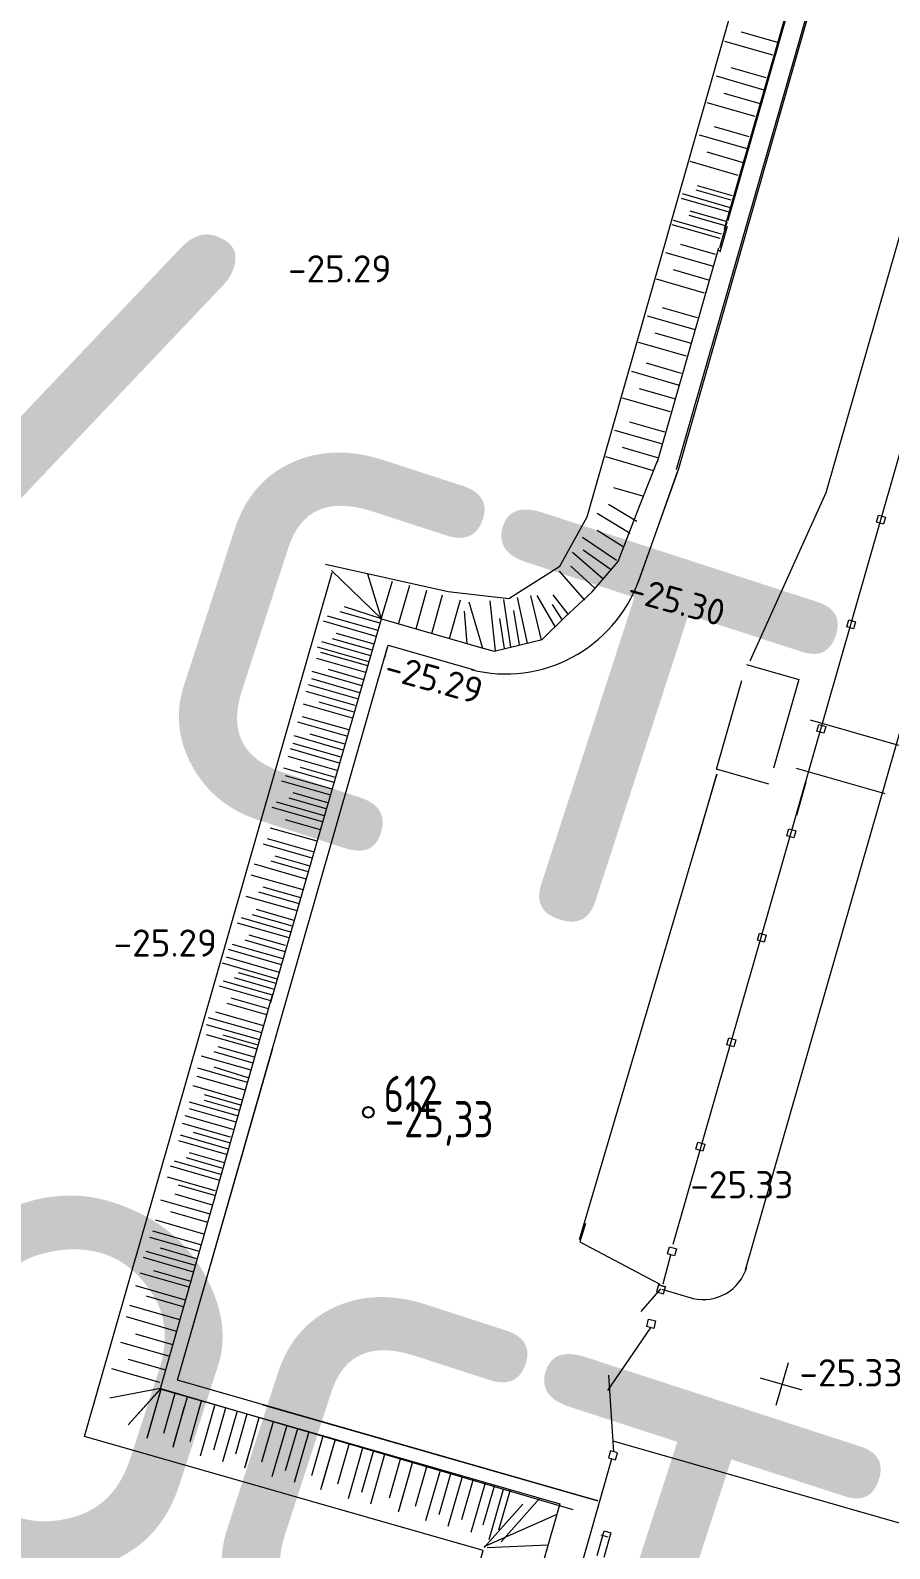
# Model space of a CAD drawing. Header units: millimetres. Extents: x 519 to 9564855, y -810 to 5021775.
# Drawn here: x 9542041.41 to 9542065.12, y 4996415.53 to 4996457.41 of the extents above; entities that cross this region are included whole.
import ezdxf
from ezdxf.enums import TextEntityAlignment as Align

# ---------------------------------------------------------------- set-up
doc = ezdxf.new("R2010")
doc.units = ezdxf.units.MM
doc.header["$LTSCALE"] = 2
doc.header["$MEASUREMENT"] = 0
doc.linetypes.add('1', pattern=[0])
doc.linetypes.add('HIDDENX2', pattern=[19.05, 12.7, -6.35])
for name, color, linetype in [('elevation', 7, 'Continuous'), ('ограда', 7, 'Continuous'), ('ситуация', 7, 'Continuous'), ('Скважины на 2013 год.', 21, '1'), ('Строитель', 7, 'Continuous')]:
    doc.layers.add(name, color=color, linetype=linetype)
doc.layers.add('Электро', color=1, linetype='Continuous', lineweight=30)
doc.styles.add('romans', font='romans.shx', dxfattribs={"width": 0.75, "height": 2.5})
doc.styles.get("Standard").update_dxf_attribs({"font": 'isocpeur.ttf', "width": 0.5})

# ---------------------------------------------------------------- blocks, each defined once
blk = doc.blocks.new('DRAFT_POINT')
at = {"layer": 'Скважины на 2013 год.', "color": 0}
blk.add_circle((0, 0.01), 0.496, dxfattribs=at)

msp = doc.modelspace()

# ---------------------------------------------------------------- linework, layer by layer
at = {"lineweight": 0}
for p, q in [((9542061.14524, 4996423.22121), (9542068.37005, 4996448.40207)), ((9542062.8101, 4996436.67322), (9542062.54638, 4996435.75353)), ((9542060.01705, 4996426.68773), (9542059.96192, 4996426.49548))]:
    msp.add_line(p, q, dxfattribs=at)
for points in [[(9542059.23816, 4996445.29193), (9542081.37661, 4996522.49788)], [(9542081.35412, 4996522.49788), (9542059.27895, 4996445.25376)], [(9542072.97359, 4996495.11365), (9542060.65784, 4996452.16353), (9542080.82589, 4996522.49788)], [(9542049.55374, 4996442.68215), (9542052.93824, 4996441.92753), (9542054.61161, 4996441.73553), (9542056.01954, 4996442.62705), (9542056.77172, 4996443.99444), (9542057.28649, 4996445.78969), (9542072.08273, 4996497.65432)], [(9542061.27004, 4996440.02084), (9542063.36908, 4996444.65803), (9542067.85721, 4996460.30232)], [(9542062.0372, 4996457.07542), (9542061.0343, 4996457.36299)], [(9542061.89364, 4996456.72614), (9542060.56979, 4996457.10575)], [(9542061.71292, 4996456.09589), (9542060.75012, 4996456.37196)], [(9542061.66107, 4996455.76369), (9542060.33724, 4996456.14329)], [(9542061.55187, 4996455.38288), (9542060.54897, 4996455.67045)], [(9542061.40831, 4996455.0336), (9542060.08446, 4996455.4132)], [(9542061.24739, 4996454.47239), (9542060.28459, 4996454.74847)], [(9542061.19554, 4996454.1402), (9542059.87171, 4996454.5198)], [(9542060.94278, 4996453.4101), (9542059.61893, 4996453.78971)], [(9542061.08634, 4996453.75938), (9542060.08344, 4996454.04696)], [(9542060.74737, 4996452.72863), (9542059.78458, 4996453.00471)], [(9542060.78185, 4996452.84889), (9542059.81906, 4996453.12497)], [(9542060.69552, 4996452.39644), (9542059.37169, 4996452.77604)], [(9542060.73001, 4996452.51669), (9542059.40617, 4996452.8963)], [(9542060.47725, 4996451.7866), (9542059.1534, 4996452.16621)], [(9542060.58633, 4996452.01562), (9542059.58342, 4996452.3032)], [(9542060.62081, 4996452.13588), (9542059.61791, 4996452.42345)], [(9542060.63007, 4996452.11696), (9542060.42833, 4996451.41341)], [(9542060.44276, 4996451.66634), (9542059.11892, 4996452.04595)], [(9542060.63394, 4996451.99673), (9542060.4322, 4996451.29319)], [(9542058.71717, 4996445.51147), (9542060.40869, 4996451.41053)], [(9542060.26448, 4996450.8932), (9542058.94064, 4996451.2728)], [(9542060.31632, 4996451.22539), (9542059.35353, 4996451.50147)], [(9542060.42912, 4996451.32963), (9542060.40716, 4996451.33593)], [(9542060.01172, 4996450.1631), (9542058.68787, 4996450.54271)], [(9542060.15528, 4996450.51238), (9542059.15238, 4996450.79996)], [(9542059.81631, 4996449.48163), (9542058.85352, 4996449.75771)], [(9542059.76446, 4996449.14944), (9542058.44063, 4996449.52904)], [(9542059.5117, 4996448.41934), (9542058.18786, 4996448.79895)], [(9542059.65527, 4996448.76862), (9542058.65236, 4996449.0562)], [(9542059.32493, 4996447.61661), (9542058.0011, 4996447.99622)], [(9542059.37678, 4996447.94881), (9542058.41399, 4996448.22489)], [(9542059.21574, 4996447.2358), (9542058.21283, 4996447.52338)], [(9542059.07217, 4996446.88652), (9542057.74833, 4996447.26613)], [(9542058.8594, 4996445.99312), (9542057.53557, 4996446.37272)], [(9542058.91125, 4996446.32531), (9542057.94846, 4996446.60139)], [(9542058.75021, 4996445.6123), (9542057.7473, 4996445.89988)], [(9542051.10032, 4996441.17378), (9542053.80429, 4996440.39843), (9542054.20322, 4996440.28404), (9542054.92541, 4996440.46041), (9542055.52723, 4996440.60739), (9542056.15262, 4996441.22693), (9542056.91107, 4996441.92016), (9542057.63156, 4996442.75809), (9542058.21329, 4996444.28488), (9542058.71649, 4996445.53592)], [(9542058.60664, 4996445.26302), (9542057.2828, 4996445.64263)], [(9542058.18214, 4996442.16813), (9542059.27411, 4996445.25916)], [(9542058.20087, 4996442.23142), (9542059.26182, 4996445.2163)], [(9542058.31026, 4996444.55633), (9542057.50497, 4996444.78724)], [(9542058.14573, 4996443.85799), (9542057.35646, 4996444.3329)], [(9542057.96285, 4996443.53257), (9542057.04621, 4996444.08378)], [(9542057.57907, 4996442.78479), (9542056.64671, 4996443.42005)], [(9542057.76681, 4996443.16121), (9542057.05111, 4996443.61502)], [(9542057.19767, 4996442.28759), (9542056.36786, 4996443.00282)], [(9542057.41071, 4996442.5447), (9542056.66484, 4996443.06682)], [(9542051.09758, 4996441.17617), (9542049.71258, 4996442.51427)], [(9542056.70697, 4996441.68891), (9542056.01256, 4996442.49459)], [(9542056.97544, 4996442.03312), (9542056.32029, 4996442.62867)], [(9542042.89736, 4996418.61917), (9542049.73158, 4996442.45295)], [(9542051.09758, 4996441.17617), (9542050.7154, 4996442.41335)], [(9542051.09001, 4996441.17834), (9542051.39582, 4996442.21825)], [(9542051.57004, 4996441.03379), (9542051.88187, 4996442.1087)], [(9542052.04865, 4996440.89924), (9542052.34818, 4996441.96505)], [(9542052.48174, 4996440.77506), (9542052.78034, 4996441.84113)], [(9542052.97042, 4996440.63222), (9542053.27687, 4996441.69875)], [(9542053.89406, 4996440.36182), (9542053.51822, 4996441.63874)], [(9542054.2416, 4996440.29341), (9542054.09537, 4996441.67286)], [(9542054.66667, 4996440.39722), (9542054.47511, 4996441.71313)], [(9542055.12719, 4996440.50969), (9542054.84828, 4996441.76522)], [(9542055.5158, 4996440.58866), (9542055.2211, 4996441.81667)], [(9542055.89708, 4996440.94667), (9542055.3906, 4996441.81778)], [(9542056.24814, 4996441.30341), (9542055.83469, 4996441.8396)], [(9542051.00012, 4996440.85519), (9542049.60642, 4996441.25483)], [(9542051.05765, 4996441.05441), (9542049.95838, 4996441.36962)], [(9542051.09758, 4996441.17617), (9542050.07093, 4996441.51208)], [(9542053.46324, 4996440.4909), (9542053.387, 4996441.38876)], [(9542054.90526, 4996440.45549), (9542054.74553, 4996441.40689)], [(9542056.09202, 4996441.14011), (9542055.81907, 4996441.57635)], [(9542048.03979, 4996430.60496), (9542051.09313, 4996441.17654)], [(9542050.95351, 4996440.69383), (9542049.49387, 4996441.11237)], [(9542054.49179, 4996440.35451), (9542054.36435, 4996441.18805)], [(9542045.46856, 4996420.17249), (9542051.26565, 4996440.39318)], [(9542050.75102, 4996439.99269), (9542049.33284, 4996440.39935)], [(9542050.79763, 4996440.15406), (9542049.44539, 4996440.54181)], [(9542050.84359, 4996440.31321), (9542049.74573, 4996440.62802)], [(9542050.8902, 4996440.47458), (9542049.85828, 4996440.77048)], [(9542051.18629, 4996440.11577), (9542051.28156, 4996440.44802), (9542051.28156, 4996440.44802), (9542053.65273, 4996439.7681)], [(9542050.66512, 4996439.69196), (9542049.31289, 4996440.07971)], [(9542050.71785, 4996439.87783), (9542049.42353, 4996440.24897)], [(9542050.5597, 4996439.33023), (9542049.18404, 4996439.72469)], [(9542050.60793, 4996439.49722), (9542049.63526, 4996439.77613)], [(9542050.37066, 4996438.78297), (9542049.01842, 4996439.17072)], [(9542050.43687, 4996438.96672), (9542049.08464, 4996439.35447)], [(9542050.4946, 4996439.13927), (9542049.17076, 4996439.51888)], [(9542050.29827, 4996438.43637), (9542048.94604, 4996438.82412)], [(9542050.34159, 4996438.60564), (9542049.37879, 4996438.88172)], [(9542050.13628, 4996437.94219), (9542048.78404, 4996438.32993)], [(9542050.19871, 4996438.11425), (9542048.91418, 4996438.47266)], [(9542050.03955, 4996437.55768), (9542048.68731, 4996437.94543)], [(9542050.08459, 4996437.72066), (9542049.12591, 4996437.99982)], [(9542049.93693, 4996437.19986), (9542048.5847, 4996437.58761)], [(9542049.98525, 4996437.36296), (9542048.66141, 4996437.74257)], [(9542049.78849, 4996436.65988), (9542048.40529, 4996437.0565)], [(9542049.87159, 4996436.99558), (9542048.51936, 4996437.38333)], [(9542049.82433, 4996436.80175), (9542048.86154, 4996437.07783)], [(9542049.69654, 4996436.31456), (9542048.3443, 4996436.7023)], [(9542049.73669, 4996436.48053), (9542048.44865, 4996436.84916)], [(9542060.35101, 4996436.89332), (9542056.54793, 4996424.04317)], [(9542059.81985, 4996435.04093), (9542060.35101, 4996436.89332)], [(9542049.57256, 4996435.94002), (9542048.54783, 4996436.23386)], [(9542049.61915, 4996436.09816), (9542048.66038, 4996436.37632)], [(9542049.46893, 4996435.5793), (9542048.08333, 4996435.97661)], [(9542049.51972, 4996435.73946), (9542048.19588, 4996436.11907)], [(9542049.32377, 4996435.04466), (9542048.03485, 4996435.40605)], [(9542049.41052, 4996435.35864), (9542048.44773, 4996435.63472)], [(9542049.18657, 4996434.5757), (9542047.83608, 4996434.96294)], [(9542049.23569, 4996434.74253), (9542047.94864, 4996435.1054)], [(9542049.12504, 4996434.35096), (9542048.16037, 4996434.63256)], [(9542048.933, 4996433.69774), (9542047.50277, 4996434.10785)], [(9542049.01979, 4996433.99822), (9542047.58898, 4996434.4085)], [(9542049.07664, 4996434.19509), (9542048.04782, 4996434.4901)], [(9542048.86969, 4996433.4785), (9542047.82706, 4996433.77747)], [(9542048.76555, 4996433.11792), (9542047.36255, 4996433.52022)], [(9542048.82308, 4996433.31713), (9542047.71451, 4996433.63501)], [(9542048.59777, 4996432.53698), (9542047.236, 4996432.92746)], [(9542048.64373, 4996432.69613), (9542047.53634, 4996433.01367)], [(9542048.69034, 4996432.8575), (9542047.64889, 4996433.15613)], [(9542048.55117, 4996432.37561), (9542047.12345, 4996432.785)], [(9542048.45064, 4996432.16704), (9542047.44774, 4996432.45462)], [(9542048.33711, 4996431.63442), (9542046.87068, 4996432.05491)], [(9542048.38371, 4996431.79579), (9542046.98323, 4996432.19737)], [(9542048.44124, 4996431.995), (9542047.33518, 4996432.31216)], [(9542048.22353, 4996431.24115), (9542046.71151, 4996431.67471)], [(9542048.2851, 4996431.42389), (9542046.81867, 4996431.84438)], [(9542048.05982, 4996430.8041), (9542046.73599, 4996431.1837)], [(9542048.1404, 4996430.95332), (9542047.03633, 4996431.26991)], [(9542048.18701, 4996431.11469), (9542047.14888, 4996431.41237)], [(9542044.99694, 4996419.94872), (9542048.09627, 4996430.83161)], [(9542048.04027, 4996430.63497), (9542046.62344, 4996431.04124)], [(9542047.84626, 4996429.95135), (9542046.52241, 4996430.33095)], [(9542047.93176, 4996430.25396), (9542046.83517, 4996430.5684)], [(9542047.97776, 4996430.4155), (9542046.94772, 4996430.71086)], [(9542047.73426, 4996429.56119), (9542046.26783, 4996429.98168)], [(9542047.78957, 4996429.75408), (9542046.32314, 4996430.17457)], [(9542047.66101, 4996429.30327), (9542046.26581, 4996429.70334)], [(9542047.69324, 4996429.41771), (9542046.73045, 4996429.69379)], [(9542047.82122, 4996419.4987), (9542057.06765, 4996416.84733), (9542045.46793, 4996420.17349), (9542048.09499, 4996429.33514)], [(9542047.49571, 4996428.72283), (9542046.12559, 4996429.11571)], [(9542047.55251, 4996428.92226), (9542046.47754, 4996429.2305)], [(9542047.593, 4996429.08538), (9542046.59009, 4996429.37296)], [(9542047.40064, 4996428.38902), (9542046.02461, 4996428.78359)], [(9542047.41706, 4996428.5153), (9542046.47757, 4996428.81189)], [(9542047.26182, 4996427.90154), (9542045.90081, 4996428.2918)], [(9542047.33691, 4996428.17503), (9542046.01306, 4996428.55464)], [(9542047.11884, 4996427.46393), (9542045.795, 4996427.84354)], [(9542047.21368, 4996427.76253), (9542046.21077, 4996428.05011)], [(9542047.17599, 4996427.61383), (9542046.2132, 4996427.8899)], [(9542047.00573, 4996427.08944), (9542045.68188, 4996427.46904)], [(9542047.08577, 4996427.29363), (9542045.80031, 4996427.66124)], [(9542046.93286, 4996426.87535), (9542045.60901, 4996427.25495)], [(9542046.92461, 4996426.71748), (9542045.91191, 4996427.00786)], [(9542046.82286, 4996426.39959), (9542045.49903, 4996426.77919)], [(9542046.87138, 4996426.55154), (9542045.54753, 4996426.93114)], [(9542046.66531, 4996425.84974), (9542045.3865, 4996426.21812)], [(9542046.71366, 4996426.01877), (9542045.71076, 4996426.30635)], [(9542046.76218, 4996426.17072), (9542045.79939, 4996426.44679)], [(9542046.51157, 4996425.39541), (9542045.18774, 4996425.77502)], [(9542046.631, 4996425.68653), (9542045.27395, 4996426.07566)], [(9542046.43683, 4996425.00472), (9542045.39947, 4996425.30218)], [(9542046.49762, 4996425.26888), (9542045.49472, 4996425.55646)], [(9542046.36503, 4996424.75261), (9542045.00334, 4996425.14306)], [(9542127.36732, 4996424.80498), (9542119.8143, 4996397.91462), (9542114.54702, 4996399.42499), (9542107.03882, 4996373.24079), (9542046.74475, 4996390.52984), (9542053.89858, 4996415.47822), (9542042.89748, 4996418.61967)], [(9542046.19301, 4996424.20658), (9542044.86918, 4996424.58619)], [(9542046.29966, 4996424.52306), (9542045.28207, 4996424.81485)], [(9542056.72184, 4996424.49975), (9542056.57255, 4996423.99596), (9542058.77976, 4996422.82359)], [(9542046.07169, 4996423.72257), (9542044.7028, 4996424.11509)], [(9542046.10681, 4996423.90594), (9542044.78297, 4996424.28554)], [(9542045.96153, 4996423.33576), (9542044.60254, 4996423.72545)], [(9542045.99761, 4996423.52512), (9542044.99471, 4996423.8127)], [(9542045.91131, 4996423.15942), (9542044.5302, 4996423.55545)], [(9542045.79163, 4996422.73918), (9542044.43677, 4996423.12768)], [(9542045.83707, 4996422.89873), (9542044.81654, 4996423.19136)], [(9542045.68902, 4996422.37887), (9542044.31231, 4996422.77364)], [(9542045.61829, 4996422.20227), (9542044.61538, 4996422.48985)], [(9542045.53438, 4996421.83589), (9542044.15088, 4996422.2326)], [(9542045.44456, 4996421.52049), (9542044.0557, 4996421.91874)], [(9542045.22747, 4996420.83933), (9542043.90364, 4996421.21893)], [(9542045.3402, 4996421.15406), (9542044.31652, 4996421.4476)], [(9542045.11827, 4996420.45851), (9542044.11537, 4996420.74609)], [(9542044.97471, 4996420.10923), (9542043.65086, 4996420.48884)], [(9542061.99041, 4996419.48731), (9542062.32821, 4996420.66535)], [(9542044.99074, 4996419.94188), (9542043.59934, 4996419.6828)], [(9542044.98511, 4996419.92227), (9542044.10927, 4996418.9422)], [(9542044.98905, 4996419.93174), (9542044.1132, 4996418.95168)], [(9542045.00474, 4996419.91664), (9542044.61665, 4996418.5632)], [(9542045.00868, 4996419.92612), (9542044.62058, 4996418.57268)], [(9542044.99694, 4996419.94872), (9542056.37436, 4996416.60864)], [(9542045.01172, 4996419.92459), (9542056.02182, 4996416.76749), (9542048.76955, 4996391.4758), (9542106.15688, 4996375.02025), (9542113.58144, 4996400.91274), (9542118.78716, 4996399.42002), (9542123.70153, 4996416.55845), (9542123.71897, 4996416.55345)], [(9542062.70537, 4996419.89682), (9542061.55192, 4996420.22757)], [(9542045.39733, 4996419.80406), (9542045.08236, 4996418.70563)], [(9542045.65421, 4996419.43752), (9542045.33362, 4996418.31947)], [(9542045.73103, 4996419.70838), (9542045.34857, 4996418.37456)], [(9542046.12363, 4996419.5958), (9542045.80303, 4996418.47775)], [(9542046.49096, 4996419.46924), (9542046.09162, 4996418.07658)], [(9542046.79104, 4996419.40443), (9542046.45919, 4996418.24714)], [(9542047.09948, 4996419.29475), (9542046.70577, 4996417.92171)], [(9542047.37992, 4996419.23557), (9542047.06495, 4996418.13713)], [(9542047.71362, 4996419.13988), (9542047.33115, 4996417.80606)], [(9542048.10622, 4996419.0273), (9542047.78562, 4996417.90925)], [(9542047.6368, 4996418.86902), (9542047.31621, 4996417.75097)], [(9542048.47355, 4996418.90074), (9542048.07421, 4996417.50808)], [(9542048.77363, 4996418.83593), (9542048.44178, 4996417.67864)], [(9542049.08207, 4996418.72625), (9542048.68836, 4996417.35321)], [(9542049.48028, 4996418.6333), (9542049.16531, 4996417.53486)], [(9542049.01087, 4996418.47501), (9542048.6959, 4996417.37658)], [(9542049.73716, 4996418.26675), (9542049.41657, 4996417.1487)], [(9542049.81398, 4996418.53761), (9542049.43151, 4996417.20379)], [(9542050.20658, 4996418.42504), (9542049.88598, 4996417.30698)], [(9542050.57391, 4996418.29848), (9542050.17457, 4996416.90581)], [(9542050.87399, 4996418.23366), (9542050.54214, 4996417.07637)], [(9542051.18243, 4996418.12398), (9542050.78872, 4996416.75094)], [(9542051.6199, 4996418.01977), (9542051.30493, 4996416.92133)], [(9542051.9536, 4996417.92408), (9542051.57114, 4996416.59027)], [(9542052.3462, 4996417.81151), (9542052.0256, 4996416.69346)], [(9542051.87679, 4996417.65323), (9542051.55619, 4996416.53517)], [(9542052.71353, 4996417.68495), (9542052.31419, 4996416.29229)], [(9542053.01361, 4996417.62013), (9542052.68176, 4996416.46285)], [(9542053.32205, 4996417.51046), (9542052.92834, 4996416.13741)], [(9542053.62212, 4996417.44564), (9542053.30152, 4996416.32759)], [(9542053.94457, 4996417.31073), (9542053.5621, 4996415.97691)], [(9542054.211, 4996417.27678), (9542053.89603, 4996416.17835)], [(9542054.45494, 4996417.16438), (9542054.0556, 4996415.77172)], [(9542054.64285, 4996417.15295), (9542054.32225, 4996416.0349)], [(9542054.99789, 4996416.75826), (9542053.93114, 4996415.55698)], [(9542055.4673, 4996416.91655), (9542054.40055, 4996415.71526)], [(9542055.93447, 4996416.46847), (9542053.91714, 4996415.58222)], [(9542055.69262, 4996415.62503), (9542054.01529, 4996415.55408)]]:
    msp.add_lwpolyline(points, dxfattribs=at)
at = {"lineweight": 0, "elevation": -29.08148}
msp.add_lwpolyline([(9542060.5586, 4996451.93326), (9542080.79694, 4996522.49788)], dxfattribs=at)
at = {"lineweight": 0}
msp.add_arc((9542054.52464, 4996443.55931), 3.90203, 255.849761, 340.306704, dxfattribs=at)
at = {"layer": 'ограда', "lineweight": 0}
for p, q in [((9542066.50873, 4996449.64107), (9542059.13197, 4996423.91523)), ((9542064.76149, 4996443.84133), (9542064.81662, 4996444.03358)), ((9542064.95374, 4996443.7862), (9542064.76149, 4996443.84133)), ((9542064.81662, 4996444.03358), (9542065.00887, 4996443.97846)), ((9542065.00887, 4996443.97846), (9542064.95374, 4996443.7862)), ((9542063.93458, 4996440.95755), (9542063.98971, 4996441.1498)), ((9542064.12683, 4996440.90242), (9542063.93458, 4996440.95755)), ((9542063.98971, 4996441.1498), (9542064.18196, 4996441.09467)), ((9542064.18196, 4996441.09467), (9542064.12683, 4996440.90242)), ((9542063.10767, 4996438.07376), (9542063.16279, 4996438.26601)), ((9542063.29992, 4996438.01863), (9542063.10767, 4996438.07376)), ((9542063.16279, 4996438.26601), (9542063.35505, 4996438.21089)), ((9542063.35505, 4996438.21089), (9542063.29992, 4996438.01863)), ((9542062.28076, 4996435.18998), (9542062.33588, 4996435.38223)), ((9542062.33588, 4996435.38223), (9542062.52814, 4996435.3271)), ((9542062.47301, 4996435.13485), (9542062.28076, 4996435.18998)), ((9542062.52814, 4996435.3271), (9542062.47301, 4996435.13485)), ((9542061.46903, 4996432.31422), (9542061.52416, 4996432.50647)), ((9542061.52416, 4996432.50647), (9542061.71641, 4996432.45134)), ((9542061.71641, 4996432.45134), (9542061.66129, 4996432.25909)), ((9542061.66129, 4996432.25909), (9542061.46903, 4996432.31422)), ((9542060.62693, 4996429.42241), (9542060.68206, 4996429.61466)), ((9542060.68206, 4996429.61466), (9542060.87431, 4996429.55953)), ((9542060.87431, 4996429.55953), (9542060.81918, 4996429.36728)), ((9542060.81918, 4996429.36728), (9542060.62693, 4996429.42241)), ((9542059.76967, 4996426.5506), (9542059.8248, 4996426.74286)), ((9542059.8248, 4996426.74286), (9542060.01705, 4996426.68773)), ((9542059.96192, 4996426.49548), (9542059.76967, 4996426.5506)), ((9542059.07023, 4996423.62724), (9542058.85703, 4996422.82063)), ((9542058.98832, 4996423.66293), (9542059.04344, 4996423.85518)), ((9542059.18057, 4996423.6078), (9542058.98832, 4996423.66293)), ((9542059.04344, 4996423.85518), (9542059.23569, 4996423.80005)), ((9542059.23569, 4996423.80005), (9542059.18057, 4996423.6078)), ((9542058.743, 4996422.80741), (9542058.68787, 4996422.61515)), ((9542058.93525, 4996422.75228), (9542058.743, 4996422.80741)), ((9542058.743, 4996422.80741), (9542058.93525, 4996422.75228)), ((9542058.79194, 4996422.69546), (9542058.25242, 4996422.07387)), ((9542058.68787, 4996422.61515), (9542058.88012, 4996422.56003)), ((9542058.76881, 4996422.57956), (9542058.76784, 4996422.57618)), ((9542058.76784, 4996422.57618), (9542058.76881, 4996422.57956)), ((9542058.784, 4996422.58759), (9542058.78303, 4996422.58421)), ((9542058.78303, 4996422.58421), (9542058.784, 4996422.58759)), ((9542059.70306, 4996422.42371), (9542058.83995, 4996422.67502)), ((9542058.88012, 4996422.56003), (9542058.93525, 4996422.75228)), ((9542058.53157, 4996421.63561), (9542057.33072, 4996419.89501)), ((9542058.41556, 4996421.65431), (9542058.4689, 4996421.86219)), ((9542058.6079, 4996421.60495), (9542058.41556, 4996421.65431)), ((9542058.47147, 4996421.86153), (9542058.66124, 4996421.81283)), ((9542058.66124, 4996421.81283), (9542058.6079, 4996421.60495)), ((9542057.5119, 4996418.19621), (9542057.36937, 4996420.31636)), ((9542057.41577, 4996418.22377), (9542057.36065, 4996418.03152)), ((9542057.60803, 4996418.16864), (9542057.41577, 4996418.22377)), ((9542050.04211, 4996392.14596), (9542057.45677, 4996418.00396)), ((9542057.36065, 4996418.03152), (9542057.5529, 4996417.97639)), ((9542057.5529, 4996417.97639), (9542057.60803, 4996418.16864))]:
    msp.add_line(p, q, dxfattribs=at)
at = {"layer": 'ситуация', "lineweight": 0}
msp.add_line((9542112.47812, 4996402.72612), (9542057.49194, 4996418.49315), dxfattribs=at)
msp.add_arc((9542059.97453, 4996423.64885), 1.2507, 256.828002, 344.047578, dxfattribs=at)
at = {"layer": 'Строитель', "color": 28, "linetype": 'HIDDENX2', "lineweight": 0, "ltscale": 0.1, "true_color": 0x4d1300}
for p, q in [((9542060.34487, 4996437.03058), (9542061.17178, 4996439.91437)), ((9542061.17178, 4996439.91437), (9542062.61367, 4996439.50091)), ((9542062.61367, 4996439.50091), (9542061.78676, 4996436.61713)), ((9542069.03755, 4996436.63354), (9542062.31973, 4996438.55984)), ((9542061.78676, 4996436.61713), (9542060.34487, 4996437.03058)), ((9542068.65544, 4996435.30095), (9542061.93762, 4996437.22726))]:
    msp.add_line(p, q, dxfattribs=at)
at = {"layer": 'Строитель', "lineweight": 0}
for p, q in [((9542057.04437, 4996415.34305), (9542057.23732, 4996416.01594)), ((9542057.15129, 4996415.90822), (9542057.34378, 4996415.85303)), ((9542057.42957, 4996415.96081), (9542057.23662, 4996415.28793)), ((9542057.23732, 4996416.01594), (9542057.42957, 4996415.96081))]:
    msp.add_line(p, q, dxfattribs=at)

# ---------------------------------------------------------------- block references
at = {"layer": 'ситуация', "lineweight": 0, "xscale": 0.3000000007450581, "yscale": 0.3000000007450581, "zscale": 1.5}
msp.add_blockref('DRAFT_POINT', (9542050.73278, 4996427.56079), dxfattribs=at)

# ---------------------------------------------------------------- texts
at = {"lineweight": 0}
for s, p in [('-25.30', (9542057.93013, 4996442.03412, -10.77533)), ('-25.29', (9542051.22263, 4996439.88484, -10.77533))]:
    msp.add_text(s, height=0.72, rotation=344.619754, dxfattribs=at).set_placement(p, align=Align.MIDDLE_LEFT)
at = {"layer": 'elevation', "lineweight": 0}
for s, p in [('-25.29', (9542048.51645, 4996450.83141, -25.297)), ('-25.29', (9542043.70291, 4996432.23373, -25.291)), ('-25.33', (9542059.61877, 4996425.56746, -25.332)), ('-25.33', (9542062.63061, 4996420.37943, -25.332))]:
    msp.add_text(s, height=0.75, dxfattribs=at).set_placement(p, align=Align.MIDDLE_LEFT)
at = {"layer": 'ситуация', "lineweight": 0, "style": 'romans', "width": 0.75}
for s, p in [('612', (9542051.15288, 4996427.57247)), ('-25,33', (9542051.18839, 4996426.87298))]:
    msp.add_text(s, height=1, dxfattribs=at).set_placement(p)
at = {"layer": 'Электро', "ltscale": 25}
for s, p in [('п/ст - 110/6кВ', (9542022.61625, 4996443.73398)), ('"Восток-2"', (9542015.88297, 4996423.01107))]:
    msp.add_text(s, height=15, rotation=342, dxfattribs=at).set_placement(p)

doc.saveas('drawing.dxf')
